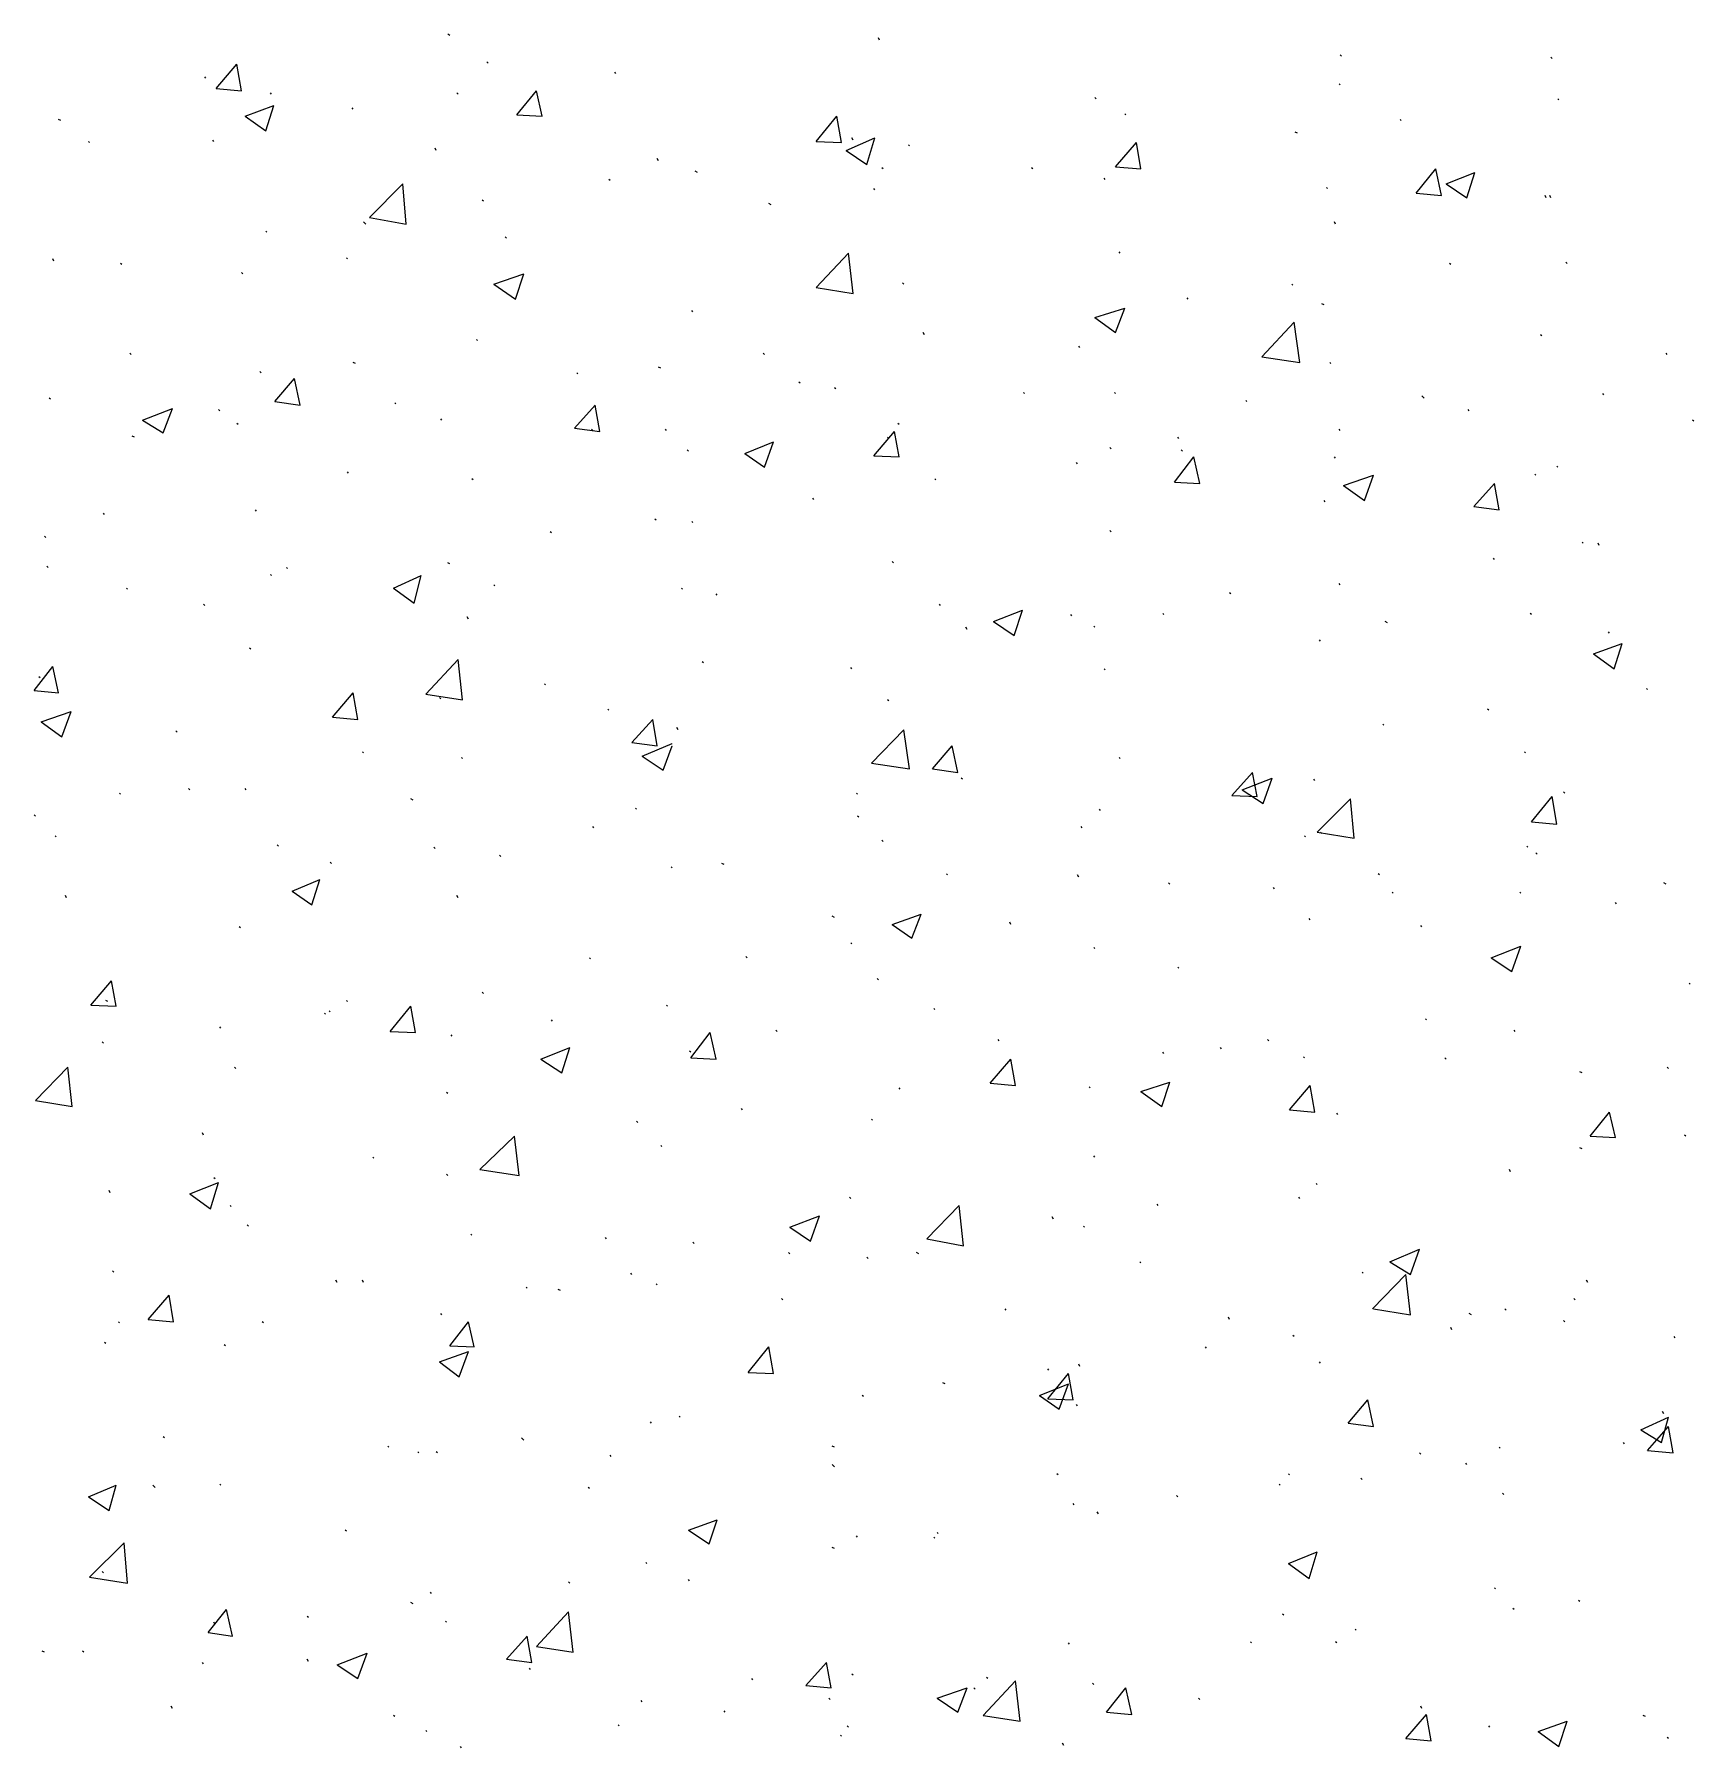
# Model space of a CAD drawing. Header units: millimetres. Extents: x 2928 to 3112, y 1220 to 1280.
# Drawn here: x 2955.227 to 2957.628, y 1243.31 to 1245.79 of the extents above; entities that cross this region are included whole.
import ezdxf

# ---------------------------------------------------------------- set-up
doc = ezdxf.new("R2010")
doc.units = ezdxf.units.MM

msp = doc.modelspace()

# ---------------------------------------------------------------- linework, layer by layer
at = {"color": 92, "linetype": 'Continuous', "lineweight": 13, "true_color": 0x00b800}
for points in [[(2955.82819, 1245.78869), (2955.82486, 1245.79035), (2955.82486, 1245.79035)], [(2956.44987, 1245.78202), (2956.4482, 1245.78535), (2956.4482, 1245.78535)], [(2955.48985, 1245.71202), (2955.51985, 1245.74702), (2955.51985, 1245.74702)], [(2955.52652, 1245.70868), (2955.51985, 1245.74702), (2955.51985, 1245.74702)], [(2955.88319, 1245.74869), (2955.88153, 1245.75035), (2955.88153, 1245.75035)], [(2957.11821, 1245.75869), (2957.11654, 1245.76035), (2957.11654, 1245.76035)], [(2957.42321, 1245.75535), (2957.42155, 1245.75702), (2957.42155, 1245.75702)], [(2955.47485, 1245.72702), (2955.47319, 1245.72868), (2955.47319, 1245.72868)], [(2956.06819, 1245.73369), (2956.06653, 1245.73535), (2956.06653, 1245.73535)], [(2955.48985, 1245.71202), (2955.52652, 1245.70868), (2955.52652, 1245.70868)], [(2955.56985, 1245.70368), (2955.56819, 1245.70535), (2955.56819, 1245.70535)], [(2955.83986, 1245.70368), (2955.83819, 1245.70535), (2955.83819, 1245.70535)], [(2955.92486, 1245.67368), (2955.95319, 1245.70868), (2955.95319, 1245.70868)], [(2955.96153, 1245.67202), (2955.95319, 1245.70868), (2955.95319, 1245.70868)], [(2956.7632, 1245.69702), (2956.76154, 1245.69868), (2956.76154, 1245.69868)], [(2957.11654, 1245.71702), (2957.11488, 1245.71868), (2957.11488, 1245.71868)], [(2957.43321, 1245.69535), (2957.43155, 1245.69702), (2957.43155, 1245.69702)], [(2955.53152, 1245.67202), (2955.57319, 1245.68702), (2955.57319, 1245.68702)], [(2955.56152, 1245.65035), (2955.57319, 1245.68702), (2955.57319, 1245.68702)], [(2955.68819, 1245.68202), (2955.68652, 1245.68368), (2955.68652, 1245.68368)], [(2955.92486, 1245.67368), (2955.96153, 1245.67202), (2955.96153, 1245.67202)], [(2956.80654, 1245.67368), (2956.80487, 1245.67535), (2956.80487, 1245.67535)], [(2955.26485, 1245.66535), (2955.26152, 1245.66702), (2955.26152, 1245.66702)], [(2955.53152, 1245.67202), (2955.56152, 1245.65035), (2955.56152, 1245.65035)], [(2956.3582, 1245.63535), (2956.3882, 1245.67202), (2956.3882, 1245.67202)], [(2956.39487, 1245.63368), (2956.3882, 1245.67202), (2956.3882, 1245.67202)], [(2957.05488, 1245.64702), (2957.05154, 1245.64868), (2957.05154, 1245.64868)], [(2957.20488, 1245.66535), (2957.20321, 1245.66702), (2957.20321, 1245.66702)], [(2955.30652, 1245.63368), (2955.30485, 1245.63535), (2955.30485, 1245.63535)], [(2955.48652, 1245.63535), (2955.48485, 1245.63702), (2955.48485, 1245.63702)], [(2955.80819, 1245.62202), (2955.80652, 1245.62535), (2955.80652, 1245.62535)], [(2956.3582, 1245.63535), (2956.39487, 1245.63368), (2956.39487, 1245.63368)], [(2956.40153, 1245.62202), (2956.4432, 1245.64035), (2956.4432, 1245.64035)], [(2956.41153, 1245.63702), (2956.40987, 1245.64035), (2956.40987, 1245.64035)], [(2956.43153, 1245.60202), (2956.4432, 1245.64035), (2956.4432, 1245.64035)], [(2956.4932, 1245.62868), (2956.49153, 1245.63035), (2956.49153, 1245.63035)], [(2956.79154, 1245.59868), (2956.82154, 1245.63368), (2956.82154, 1245.63368)], [(2956.82821, 1245.59535), (2956.82154, 1245.63368), (2956.82154, 1245.63368)], [(2956.12986, 1245.60702), (2956.1282, 1245.61035), (2956.1282, 1245.61035)], [(2956.40153, 1245.62202), (2956.43153, 1245.60202), (2956.43153, 1245.60202)], [(2956.79154, 1245.59868), (2956.82821, 1245.59535), (2956.82821, 1245.59535)], [(2955.71152, 1245.52535), (2955.75986, 1245.57368), (2955.75986, 1245.57368)], [(2955.76486, 1245.51535), (2955.75986, 1245.57368), (2955.75986, 1245.57368)], [(2956.05986, 1245.57868), (2956.05819, 1245.58035), (2956.05819, 1245.58035)], [(2956.18653, 1245.59035), (2956.1832, 1245.59202), (2956.1832, 1245.59202)], [(2956.45487, 1245.59535), (2956.4532, 1245.59702), (2956.4532, 1245.59702)], [(2956.67154, 1245.59535), (2956.66987, 1245.59702), (2956.66987, 1245.59702)], [(2956.77654, 1245.58035), (2956.77487, 1245.58202), (2956.77487, 1245.58202)], [(2957.22654, 1245.56035), (2957.25488, 1245.59535), (2957.25488, 1245.59535)], [(2957.26321, 1245.55702), (2957.25488, 1245.59535), (2957.25488, 1245.59535)], [(2957.26988, 1245.57368), (2957.31155, 1245.59035), (2957.31155, 1245.59035)], [(2957.26988, 1245.57368), (2957.29988, 1245.55368), (2957.29988, 1245.55368)], [(2957.29988, 1245.55368), (2957.31155, 1245.59035), (2957.31155, 1245.59035)], [(2955.87653, 1245.54868), (2955.87486, 1245.55035), (2955.87486, 1245.55035)], [(2956.4432, 1245.56535), (2956.44153, 1245.56702), (2956.44153, 1245.56702)], [(2957.09821, 1245.56702), (2957.09654, 1245.56868), (2957.09654, 1245.56868)], [(2957.22654, 1245.56035), (2957.26321, 1245.55702), (2957.26321, 1245.55702)], [(2957.41488, 1245.55368), (2957.41321, 1245.55702), (2957.41321, 1245.55702)], [(2957.42155, 1245.55368), (2957.41988, 1245.55702), (2957.41988, 1245.55702)], [(2955.71152, 1245.52535), (2955.76486, 1245.51535), (2955.76486, 1245.51535)], [(2956.2932, 1245.54368), (2956.28986, 1245.54535), (2956.28986, 1245.54535)], [(2955.56319, 1245.50368), (2955.56152, 1245.50535), (2955.56152, 1245.50535)], [(2955.70652, 1245.51535), (2955.70319, 1245.51868), (2955.70319, 1245.51868)], [(2957.10988, 1245.51535), (2957.10821, 1245.51868), (2957.10821, 1245.51868)], [(2955.90986, 1245.49535), (2955.90819, 1245.49702), (2955.90819, 1245.49702)], [(2956.79821, 1245.47368), (2956.79654, 1245.47535), (2956.79654, 1245.47535)], [(2955.25485, 1245.46201), (2955.25318, 1245.46535), (2955.25318, 1245.46535)], [(2955.35318, 1245.45701), (2955.35152, 1245.45868), (2955.35152, 1245.45868)], [(2955.67986, 1245.46535), (2955.67819, 1245.46701), (2955.67819, 1245.46701)], [(2956.3582, 1245.42368), (2956.40487, 1245.47368), (2956.40487, 1245.47368)], [(2956.41153, 1245.41535), (2956.40487, 1245.47368), (2956.40487, 1245.47368)], [(2957.27655, 1245.45701), (2957.27488, 1245.45868), (2957.27488, 1245.45868)], [(2957.44488, 1245.45868), (2957.44321, 1245.46035), (2957.44321, 1245.46035)], [(2955.52819, 1245.44368), (2955.52652, 1245.44535), (2955.52652, 1245.44535)], [(2955.89153, 1245.42868), (2955.93486, 1245.44368), (2955.93486, 1245.44368)], [(2955.89153, 1245.42868), (2955.92319, 1245.40701), (2955.92319, 1245.40701)], [(2955.92319, 1245.40701), (2955.93486, 1245.44368), (2955.93486, 1245.44368)], [(2956.48487, 1245.42868), (2956.4832, 1245.43035), (2956.4832, 1245.43035)], [(2957.04821, 1245.42701), (2957.04654, 1245.42868), (2957.04654, 1245.42868)], [(2956.3582, 1245.42368), (2956.41153, 1245.41535), (2956.41153, 1245.41535)], [(2956.89654, 1245.40701), (2956.89487, 1245.40868), (2956.89487, 1245.40868)], [(2957.09321, 1245.39868), (2957.08988, 1245.40035), (2957.08988, 1245.40035)], [(2956.17986, 1245.38868), (2956.1782, 1245.39035), (2956.1782, 1245.39035)], [(2956.76154, 1245.38035), (2956.80487, 1245.39368), (2956.80487, 1245.39368)], [(2956.76154, 1245.38035), (2956.79154, 1245.35868), (2956.79154, 1245.35868)], [(2956.79154, 1245.35868), (2956.80487, 1245.39368), (2956.80487, 1245.39368)], [(2956.51487, 1245.35535), (2956.5132, 1245.35868), (2956.5132, 1245.35868)], [(2957.00321, 1245.32368), (2957.04988, 1245.37368), (2957.04988, 1245.37368)], [(2957.05821, 1245.31535), (2957.04988, 1245.37368), (2957.04988, 1245.37368)], [(2957.40821, 1245.35368), (2957.40655, 1245.35535), (2957.40655, 1245.35535)], [(2955.36652, 1245.32701), (2955.36485, 1245.32868), (2955.36485, 1245.32868)], [(2955.86819, 1245.34701), (2955.86653, 1245.34868), (2955.86653, 1245.34868)], [(2956.2832, 1245.32701), (2956.28153, 1245.32868), (2956.28153, 1245.32868)], [(2956.73987, 1245.33701), (2956.7382, 1245.33868), (2956.7382, 1245.33868)], [(2957.58988, 1245.32701), (2957.58822, 1245.32868), (2957.58822, 1245.32868)], [(2955.55485, 1245.30035), (2955.55319, 1245.30201), (2955.55319, 1245.30201)], [(2955.69152, 1245.31368), (2955.68819, 1245.31535), (2955.68819, 1245.31535)], [(2956.01319, 1245.29868), (2956.01153, 1245.30035), (2956.01153, 1245.30035)], [(2956.1332, 1245.30701), (2956.12986, 1245.30868), (2956.12986, 1245.30868)], [(2957.00321, 1245.32368), (2957.05821, 1245.31535), (2957.05821, 1245.31535)], [(2957.10321, 1245.31368), (2957.10154, 1245.31535), (2957.10154, 1245.31535)], [(2955.57485, 1245.25868), (2955.60319, 1245.29201), (2955.60319, 1245.29201)], [(2955.61152, 1245.25368), (2955.60319, 1245.29201), (2955.60319, 1245.29201)], [(2956.33487, 1245.28535), (2956.3332, 1245.28701), (2956.3332, 1245.28701)], [(2956.38653, 1245.27701), (2956.38487, 1245.27868), (2956.38487, 1245.27868)], [(2955.24985, 1245.26201), (2955.24818, 1245.26368), (2955.24818, 1245.26368)], [(2955.57485, 1245.25868), (2955.61152, 1245.25368), (2955.61152, 1245.25368)], [(2955.74986, 1245.25534), (2955.74819, 1245.25701), (2955.74819, 1245.25701)], [(2956.00819, 1245.22034), (2956.03819, 1245.25368), (2956.03819, 1245.25368)], [(2956.04486, 1245.21534), (2956.03819, 1245.25368), (2956.03819, 1245.25368)], [(2956.65987, 1245.27035), (2956.6582, 1245.27201), (2956.6582, 1245.27201)], [(2956.79154, 1245.27035), (2956.78987, 1245.27201), (2956.78987, 1245.27201)], [(2956.98154, 1245.25868), (2956.97987, 1245.26034), (2956.97987, 1245.26034)], [(2957.23821, 1245.26368), (2957.23488, 1245.26701), (2957.23488, 1245.26701)], [(2957.49822, 1245.26868), (2957.49655, 1245.27035), (2957.49655, 1245.27035)], [(2955.38318, 1245.23201), (2955.42652, 1245.24868), (2955.42652, 1245.24868)], [(2955.38318, 1245.23201), (2955.41319, 1245.21368), (2955.41319, 1245.21368)], [(2955.41319, 1245.21368), (2955.42652, 1245.24868), (2955.42652, 1245.24868)], [(2955.49485, 1245.24534), (2955.49319, 1245.24701), (2955.49319, 1245.24701)], [(2955.52152, 1245.22534), (2955.51985, 1245.22701), (2955.51985, 1245.22701)], [(2955.81652, 1245.23201), (2955.81486, 1245.23368), (2955.81486, 1245.23368)], [(2956.4782, 1245.22534), (2956.47653, 1245.22701), (2956.47653, 1245.22701)], [(2957.30321, 1245.24534), (2957.30155, 1245.24701), (2957.30155, 1245.24701)], [(2957.62822, 1245.23034), (2957.62655, 1245.23201), (2957.62655, 1245.23201)], [(2955.37152, 1245.20701), (2955.36818, 1245.20868), (2955.36818, 1245.20868)], [(2956.00819, 1245.22034), (2956.04486, 1245.21534), (2956.04486, 1245.21534)], [(2956.03486, 1245.21701), (2956.03319, 1245.21868), (2956.03319, 1245.21868)], [(2956.14153, 1245.21701), (2956.13986, 1245.21868), (2956.13986, 1245.21868)], [(2956.44153, 1245.18034), (2956.47153, 1245.21534), (2956.47153, 1245.21534)], [(2956.4632, 1245.20534), (2956.46153, 1245.20701), (2956.46153, 1245.20701)], [(2956.4782, 1245.17868), (2956.47153, 1245.21534), (2956.47153, 1245.21534)], [(2956.88321, 1245.20534), (2956.88154, 1245.20701), (2956.88154, 1245.20701)], [(2957.11654, 1245.21701), (2957.11488, 1245.21868), (2957.11488, 1245.21868)], [(2956.1732, 1245.18701), (2956.17153, 1245.18868), (2956.17153, 1245.18868)], [(2956.25486, 1245.18368), (2956.29653, 1245.20034), (2956.29653, 1245.20034)], [(2956.25486, 1245.18368), (2956.2832, 1245.16368), (2956.2832, 1245.16368)], [(2956.2832, 1245.16368), (2956.29653, 1245.20034), (2956.29653, 1245.20034)], [(2956.44153, 1245.18034), (2956.4782, 1245.17868), (2956.4782, 1245.17868)], [(2956.78487, 1245.19034), (2956.7832, 1245.19201), (2956.7832, 1245.19201)], [(2956.87654, 1245.14201), (2956.90487, 1245.17868), (2956.90487, 1245.17868)], [(2956.88821, 1245.18701), (2956.88654, 1245.18868), (2956.88654, 1245.18868)], [(2956.91321, 1245.14034), (2956.90487, 1245.17868), (2956.90487, 1245.17868)], [(2957.10988, 1245.17701), (2957.10821, 1245.17868), (2957.10821, 1245.17868)], [(2955.68152, 1245.15534), (2955.67986, 1245.15701), (2955.67986, 1245.15701)], [(2956.73654, 1245.16868), (2956.73487, 1245.17034), (2956.73487, 1245.17034)], [(2957.12154, 1245.13701), (2957.16488, 1245.15201), (2957.16488, 1245.15201)], [(2957.15154, 1245.11534), (2957.16488, 1245.15201), (2957.16488, 1245.15201)], [(2957.39988, 1245.15201), (2957.39821, 1245.15368), (2957.39821, 1245.15368)], [(2957.43155, 1245.16368), (2957.42988, 1245.16534), (2957.42988, 1245.16534)], [(2955.86153, 1245.14534), (2955.85986, 1245.14701), (2955.85986, 1245.14701)], [(2956.53153, 1245.14534), (2956.52987, 1245.14701), (2956.52987, 1245.14701)], [(2956.87654, 1245.14201), (2956.91321, 1245.14034), (2956.91321, 1245.14034)], [(2957.12154, 1245.13701), (2957.15154, 1245.11534), (2957.15154, 1245.11534)], [(2957.30988, 1245.10701), (2957.33988, 1245.14034), (2957.33988, 1245.14034)], [(2957.34655, 1245.10201), (2957.33988, 1245.14034), (2957.33988, 1245.14034)], [(2955.54819, 1245.10034), (2955.54652, 1245.10201), (2955.54652, 1245.10201)], [(2956.35487, 1245.11701), (2956.3532, 1245.11868), (2956.3532, 1245.11868)], [(2957.09488, 1245.11368), (2957.09321, 1245.11534), (2957.09321, 1245.11534)], [(2957.30988, 1245.10701), (2957.34655, 1245.10201), (2957.34655, 1245.10201)], [(2955.32818, 1245.09534), (2955.32652, 1245.09701), (2955.32652, 1245.09701)], [(2956.12653, 1245.08701), (2956.12486, 1245.08868), (2956.12486, 1245.08868)], [(2956.17986, 1245.08368), (2956.1782, 1245.08534), (2956.1782, 1245.08534)], [(2955.24318, 1245.06201), (2955.24152, 1245.06368), (2955.24152, 1245.06368)], [(2955.97486, 1245.06868), (2955.97319, 1245.07034), (2955.97319, 1245.07034)], [(2956.78487, 1245.07034), (2956.7832, 1245.07201), (2956.7832, 1245.07201)], [(2957.46821, 1245.05368), (2957.46655, 1245.05534), (2957.46655, 1245.05534)], [(2957.49155, 1245.05034), (2957.48988, 1245.05368), (2957.48988, 1245.05368)], [(2957.33988, 1245.03034), (2957.33821, 1245.03201), (2957.33821, 1245.03201)], [(2955.24652, 1245.01867), (2955.24485, 1245.02034), (2955.24485, 1245.02034)], [(2955.56985, 1245.00701), (2955.56819, 1245.00867), (2955.56819, 1245.00867)], [(2955.59319, 1245.01701), (2955.59152, 1245.01867), (2955.59152, 1245.01867)], [(2955.74652, 1244.98867), (2955.78652, 1245.00701), (2955.78652, 1245.00701)], [(2955.77652, 1244.96701), (2955.78652, 1245.00701), (2955.78652, 1245.00701)], [(2955.82819, 1245.02367), (2955.82486, 1245.02534), (2955.82486, 1245.02534)], [(2956.46987, 1245.02534), (2956.4682, 1245.02701), (2956.4682, 1245.02701)], [(2955.36152, 1244.98701), (2955.35985, 1244.98867), (2955.35985, 1244.98867)], [(2955.74652, 1244.98867), (2955.77652, 1244.96701), (2955.77652, 1244.96701)], [(2955.89319, 1244.99201), (2955.89153, 1244.99367), (2955.89153, 1244.99367)], [(2956.16486, 1244.98701), (2956.1632, 1244.98867), (2956.1632, 1244.98867)], [(2956.21486, 1244.97867), (2956.2132, 1244.98034), (2956.2132, 1244.98034)], [(2956.95821, 1244.98034), (2956.95654, 1244.98201), (2956.95654, 1244.98201)], [(2957.11654, 1244.99367), (2957.11488, 1244.99534), (2957.11488, 1244.99534)], [(2955.47319, 1244.96367), (2955.47152, 1244.96534), (2955.47152, 1244.96534)], [(2956.5382, 1244.96367), (2956.53653, 1244.96534), (2956.53653, 1244.96534)], [(2956.61487, 1244.94034), (2956.65654, 1244.95701), (2956.65654, 1244.95701)], [(2956.64487, 1244.92034), (2956.65654, 1244.95701), (2956.65654, 1244.95701)], [(2955.85486, 1244.94367), (2955.85319, 1244.94701), (2955.85319, 1244.94701)], [(2956.57654, 1244.92867), (2956.57487, 1244.93201), (2956.57487, 1244.93201)], [(2956.61487, 1244.94034), (2956.64487, 1244.92034), (2956.64487, 1244.92034)], [(2956.7282, 1244.94867), (2956.72654, 1244.95034), (2956.72654, 1244.95034)], [(2956.76154, 1244.93201), (2956.75987, 1244.93367), (2956.75987, 1244.93367)], [(2956.86154, 1244.95034), (2956.85987, 1244.95201), (2956.85987, 1244.95201)], [(2957.18488, 1244.93867), (2957.18154, 1244.94034), (2957.18154, 1244.94034)], [(2957.39321, 1244.95034), (2957.39155, 1244.95201), (2957.39155, 1244.95201)], [(2957.08821, 1244.91201), (2957.08654, 1244.91367), (2957.08654, 1244.91367)], [(2957.48321, 1244.89367), (2957.52488, 1244.90867), (2957.52488, 1244.90867)], [(2957.50655, 1244.92367), (2957.50488, 1244.92534), (2957.50488, 1244.92534)], [(2957.51322, 1244.87201), (2957.52488, 1244.90867), (2957.52488, 1244.90867)], [(2955.53985, 1244.90034), (2955.53819, 1244.90201), (2955.53819, 1244.90201)], [(2955.79319, 1244.83534), (2955.83986, 1244.88534), (2955.83986, 1244.88534)], [(2955.84652, 1244.82701), (2955.83986, 1244.88534), (2955.83986, 1244.88534)], [(2956.19486, 1244.88034), (2956.1932, 1244.88201), (2956.1932, 1244.88201)], [(2957.48321, 1244.89367), (2957.51322, 1244.87201), (2957.51322, 1244.87201)], [(2955.22652, 1244.84034), (2955.25318, 1244.87534), (2955.25318, 1244.87534)], [(2955.23485, 1244.85867), (2955.23318, 1244.86034), (2955.23318, 1244.86034)], [(2955.26152, 1244.83701), (2955.25318, 1244.87534), (2955.25318, 1244.87534)], [(2956.40987, 1244.87201), (2956.4082, 1244.87367), (2956.4082, 1244.87367)], [(2956.77654, 1244.87034), (2956.77487, 1244.87201), (2956.77487, 1244.87201)], [(2955.22652, 1244.84034), (2955.26152, 1244.83701), (2955.26152, 1244.83701)], [(2955.65819, 1244.80201), (2955.68819, 1244.83701), (2955.68819, 1244.83701)], [(2955.69486, 1244.79867), (2955.68819, 1244.83701), (2955.68819, 1244.83701)], [(2955.79319, 1244.83534), (2955.84652, 1244.82701), (2955.84652, 1244.82701)], [(2955.81486, 1244.82867), (2955.81319, 1244.83034), (2955.81319, 1244.83034)], [(2955.96653, 1244.84867), (2955.96486, 1244.85034), (2955.96486, 1244.85034)], [(2957.56155, 1244.84201), (2957.55988, 1244.84367), (2957.55988, 1244.84367)], [(2955.23652, 1244.79534), (2955.27985, 1244.81034), (2955.27985, 1244.81034)], [(2955.26652, 1244.77367), (2955.27985, 1244.81034), (2955.27985, 1244.81034)], [(2956.05819, 1244.81201), (2956.05653, 1244.81367), (2956.05653, 1244.81367)], [(2956.4632, 1244.82534), (2956.46153, 1244.82701), (2956.46153, 1244.82701)], [(2957.33155, 1244.81201), (2957.32988, 1244.81367), (2957.32988, 1244.81367)], [(2955.23652, 1244.79534), (2955.26652, 1244.77367), (2955.26652, 1244.77367)], [(2955.43319, 1244.78034), (2955.43152, 1244.782), (2955.43152, 1244.782)], [(2955.65819, 1244.80201), (2955.69486, 1244.79867), (2955.69486, 1244.79867)], [(2956.09153, 1244.76534), (2956.12153, 1244.79867), (2956.12153, 1244.79867)], [(2956.1282, 1244.76034), (2956.12153, 1244.79867), (2956.12153, 1244.79867)], [(2956.1582, 1244.78367), (2956.15653, 1244.787), (2956.15653, 1244.787)], [(2956.4382, 1244.73534), (2956.48487, 1244.78367), (2956.48487, 1244.78367)], [(2956.4932, 1244.727), (2956.48487, 1244.78367), (2956.48487, 1244.78367)], [(2957.17988, 1244.79034), (2957.17821, 1244.792), (2957.17821, 1244.792)], [(2956.09153, 1244.76534), (2956.1282, 1244.76034), (2956.1282, 1244.76034)], [(2956.10653, 1244.74534), (2956.14986, 1244.76367), (2956.14986, 1244.76367)], [(2956.13653, 1244.72534), (2956.14986, 1244.76034), (2956.14986, 1244.76034)], [(2956.52653, 1244.727), (2956.55487, 1244.76034), (2956.55487, 1244.76034)], [(2956.5632, 1244.722), (2956.55487, 1244.76034), (2956.55487, 1244.76034)], [(2955.70319, 1244.75034), (2955.70152, 1244.752), (2955.70152, 1244.752)], [(2955.84652, 1244.742), (2955.84486, 1244.74367), (2955.84486, 1244.74367)], [(2956.10653, 1244.74534), (2956.13653, 1244.72534), (2956.13653, 1244.72534)], [(2956.4382, 1244.73534), (2956.4932, 1244.727), (2956.4932, 1244.727)], [(2956.79821, 1244.742), (2956.79654, 1244.74367), (2956.79654, 1244.74367)], [(2957.38488, 1244.75034), (2957.38321, 1244.752), (2957.38321, 1244.752)], [(2956.52653, 1244.727), (2956.5632, 1244.722), (2956.5632, 1244.722)], [(2956.56987, 1244.712), (2956.5682, 1244.71367), (2956.5682, 1244.71367)], [(2956.95987, 1244.68867), (2956.98987, 1244.722), (2956.98987, 1244.722)], [(2956.97487, 1244.697), (2957.01821, 1244.71367), (2957.01821, 1244.71367)], [(2956.99654, 1244.687), (2956.98987, 1244.722), (2956.98987, 1244.722)], [(2957.00487, 1244.677), (2957.01821, 1244.71367), (2957.01821, 1244.71367)], [(2957.07988, 1244.71034), (2957.07821, 1244.712), (2957.07821, 1244.712)], [(2955.35152, 1244.69034), (2955.34985, 1244.692), (2955.34985, 1244.692)], [(2955.45152, 1244.697), (2955.44985, 1244.69867), (2955.44985, 1244.69867)], [(2955.53319, 1244.697), (2955.53152, 1244.69867), (2955.53152, 1244.69867)], [(2955.77486, 1244.682), (2955.77152, 1244.68367), (2955.77152, 1244.68367)], [(2956.4182, 1244.69034), (2956.41653, 1244.692), (2956.41653, 1244.692)], [(2956.95987, 1244.68867), (2956.99654, 1244.687), (2956.99654, 1244.687)], [(2956.97487, 1244.697), (2957.00487, 1244.677), (2957.00487, 1244.677)], [(2957.08321, 1244.63534), (2957.13154, 1244.68367), (2957.13154, 1244.68367)], [(2957.13654, 1244.627), (2957.13154, 1244.68367), (2957.13154, 1244.68367)], [(2957.39321, 1244.65034), (2957.42321, 1244.687), (2957.42321, 1244.687)], [(2957.42988, 1244.647), (2957.42321, 1244.687), (2957.42321, 1244.687)], [(2957.44155, 1244.692), (2957.43988, 1244.69367), (2957.43988, 1244.69367)], [(2955.22818, 1244.65867), (2955.22652, 1244.66034), (2955.22652, 1244.66034)], [(2956.0982, 1244.66867), (2956.09653, 1244.67034), (2956.09653, 1244.67034)], [(2956.41987, 1244.657), (2956.4182, 1244.65867), (2956.4182, 1244.65867)], [(2956.76987, 1244.667), (2956.7682, 1244.66867), (2956.7682, 1244.66867)], [(2956.03653, 1244.642), (2956.03486, 1244.64367), (2956.03486, 1244.64367)], [(2956.7432, 1244.642), (2956.74154, 1244.64367), (2956.74154, 1244.64367)], [(2957.08321, 1244.63534), (2957.13654, 1244.627), (2957.13654, 1244.627)], [(2957.08988, 1244.63367), (2957.08821, 1244.63534), (2957.08821, 1244.63534)], [(2957.39321, 1244.65034), (2957.42988, 1244.647), (2957.42988, 1244.647)], [(2955.25818, 1244.62867), (2955.25652, 1244.63034), (2955.25652, 1244.63034)], [(2955.57985, 1244.61534), (2955.57819, 1244.617), (2955.57819, 1244.617)], [(2955.80652, 1244.612), (2955.80486, 1244.61367), (2955.80486, 1244.61367)], [(2956.45487, 1244.622), (2956.4532, 1244.62367), (2956.4532, 1244.62367)], [(2957.06654, 1244.62867), (2957.06488, 1244.63034), (2957.06488, 1244.63034)], [(2957.38821, 1244.61367), (2957.38655, 1244.61534), (2957.38655, 1244.61534)], [(2955.65652, 1244.59034), (2955.65486, 1244.592), (2955.65486, 1244.592)], [(2955.90153, 1244.60034), (2955.89986, 1244.602), (2955.89986, 1244.602)], [(2956.14986, 1244.58367), (2956.1482, 1244.58534), (2956.1482, 1244.58534)], [(2956.22486, 1244.58867), (2956.22153, 1244.59034), (2956.22153, 1244.59034)], [(2957.40155, 1244.60367), (2957.39988, 1244.60534), (2957.39988, 1244.60534)], [(2955.59985, 1244.55033), (2955.63986, 1244.567), (2955.63986, 1244.567)], [(2955.62819, 1244.53033), (2955.63986, 1244.567), (2955.63986, 1244.567)], [(2956.5482, 1244.57367), (2956.54653, 1244.57534), (2956.54653, 1244.57534)], [(2956.7382, 1244.57034), (2956.73654, 1244.57367), (2956.73654, 1244.57367)], [(2956.86987, 1244.56033), (2956.86821, 1244.562), (2956.86821, 1244.562)], [(2957.17321, 1244.57367), (2957.17154, 1244.57534), (2957.17154, 1244.57534)], [(2957.58822, 1244.56033), (2957.58488, 1244.562), (2957.58488, 1244.562)], [(2955.27318, 1244.54033), (2955.27152, 1244.54367), (2955.27152, 1244.54367)], [(2955.59985, 1244.55033), (2955.62819, 1244.53033), (2955.62819, 1244.53033)], [(2955.83986, 1244.54033), (2955.83819, 1244.54367), (2955.83819, 1244.54367)], [(2957.02154, 1244.55367), (2957.01987, 1244.55533), (2957.01987, 1244.55533)], [(2957.19321, 1244.547), (2957.19154, 1244.54867), (2957.19154, 1244.54867)], [(2957.37821, 1244.547), (2957.37655, 1244.54867), (2957.37655, 1244.54867)], [(2957.51655, 1244.532), (2957.51488, 1244.53367), (2957.51488, 1244.53367)], [(2956.38487, 1244.512), (2956.38153, 1244.51367), (2956.38153, 1244.51367)], [(2956.4682, 1244.502), (2956.50987, 1244.517), (2956.50987, 1244.517)], [(2956.49653, 1244.482), (2956.50987, 1244.517), (2956.50987, 1244.517)], [(2957.07321, 1244.50867), (2957.07154, 1244.51033), (2957.07154, 1244.51033)], [(2955.52485, 1244.497), (2955.52319, 1244.49867), (2955.52319, 1244.49867)], [(2956.4682, 1244.502), (2956.49653, 1244.482), (2956.49653, 1244.482)], [(2956.63987, 1244.502), (2956.6382, 1244.50533), (2956.6382, 1244.50533)], [(2957.23488, 1244.49867), (2957.23321, 1244.50033), (2957.23321, 1244.50033)], [(2956.40987, 1244.47367), (2956.4082, 1244.47533), (2956.4082, 1244.47533)], [(2956.76154, 1244.467), (2956.75987, 1244.46867), (2956.75987, 1244.46867)], [(2957.33488, 1244.45367), (2957.37821, 1244.47033), (2957.37821, 1244.47033)], [(2957.36488, 1244.43367), (2957.37821, 1244.47033), (2957.37821, 1244.47033)], [(2956.03153, 1244.452), (2956.02986, 1244.45367), (2956.02986, 1244.45367)], [(2956.2582, 1244.45367), (2956.25653, 1244.45533), (2956.25653, 1244.45533)], [(2956.88321, 1244.43867), (2956.88154, 1244.44033), (2956.88154, 1244.44033)], [(2957.33488, 1244.45367), (2957.36488, 1244.43367), (2957.36488, 1244.43367)], [(2955.30818, 1244.38533), (2955.33818, 1244.42033), (2955.33818, 1244.42033)], [(2955.34485, 1244.38367), (2955.33818, 1244.42033), (2955.33818, 1244.42033)], [(2956.4482, 1244.422), (2956.44653, 1244.42367), (2956.44653, 1244.42367)], [(2957.62322, 1244.41533), (2957.62155, 1244.417), (2957.62155, 1244.417)], [(2955.30818, 1244.38533), (2955.34485, 1244.38367), (2955.34485, 1244.38367)], [(2955.33318, 1244.39033), (2955.32985, 1244.392), (2955.32985, 1244.392)], [(2955.67986, 1244.39033), (2955.67819, 1244.392), (2955.67819, 1244.392)], [(2955.74152, 1244.347), (2955.77152, 1244.38367), (2955.77152, 1244.38367)], [(2955.77819, 1244.34533), (2955.77152, 1244.38367), (2955.77152, 1244.38367)], [(2955.87653, 1244.402), (2955.87486, 1244.40367), (2955.87486, 1244.40367)], [(2956.1432, 1244.38367), (2956.14153, 1244.38533), (2956.14153, 1244.38533)], [(2955.64819, 1244.372), (2955.64652, 1244.37367), (2955.64652, 1244.37367)], [(2955.65486, 1244.37533), (2955.65319, 1244.377), (2955.65319, 1244.377)], [(2955.97653, 1244.362), (2955.97486, 1244.36367), (2955.97486, 1244.36367)], [(2956.52987, 1244.37867), (2956.5282, 1244.38033), (2956.5282, 1244.38033)], [(2957.24154, 1244.36367), (2957.23988, 1244.36533), (2957.23988, 1244.36533)], [(2955.49652, 1244.352), (2955.49485, 1244.35367), (2955.49485, 1244.35367)], [(2955.74152, 1244.347), (2955.77819, 1244.34533), (2955.77819, 1244.34533)], [(2955.83152, 1244.34033), (2955.82986, 1244.342), (2955.82986, 1244.342)], [(2956.17653, 1244.30866), (2956.20486, 1244.34533), (2956.20486, 1244.34533)], [(2956.2132, 1244.307), (2956.20486, 1244.34533), (2956.20486, 1244.34533)], [(2956.30153, 1244.347), (2956.29986, 1244.34867), (2956.29986, 1244.34867)], [(2956.6232, 1244.33367), (2956.62154, 1244.33533), (2956.62154, 1244.33533)], [(2957.01321, 1244.33367), (2957.01154, 1244.33533), (2957.01154, 1244.33533)], [(2957.36988, 1244.347), (2957.36821, 1244.34867), (2957.36821, 1244.34867)], [(2955.32652, 1244.33033), (2955.32485, 1244.332), (2955.32485, 1244.332)], [(2955.95986, 1244.307), (2956.00153, 1244.32366), (2956.00153, 1244.32366)], [(2955.98986, 1244.287), (2956.00153, 1244.32366), (2956.00153, 1244.32366)], [(2956.17653, 1244.317), (2956.17486, 1244.31866), (2956.17486, 1244.31866)], [(2956.17653, 1244.30866), (2956.2132, 1244.307), (2956.2132, 1244.307)], [(2956.86154, 1244.31533), (2956.85987, 1244.317), (2956.85987, 1244.317)], [(2956.94487, 1244.322), (2956.94321, 1244.32366), (2956.94321, 1244.32366)], [(2957.06488, 1244.30866), (2957.06321, 1244.31033), (2957.06321, 1244.31033)], [(2957.26988, 1244.307), (2957.26821, 1244.30866), (2957.26821, 1244.30866)], [(2955.22818, 1244.247), (2955.27485, 1244.29533), (2955.27485, 1244.29533)], [(2955.28152, 1244.23866), (2955.27485, 1244.29533), (2955.27485, 1244.29533)], [(2955.51819, 1244.29366), (2955.51652, 1244.29533), (2955.51652, 1244.29533)], [(2955.95986, 1244.307), (2955.98986, 1244.287), (2955.98986, 1244.287)], [(2956.60987, 1244.272), (2956.63987, 1244.307), (2956.63987, 1244.307)], [(2956.64654, 1244.26866), (2956.63987, 1244.307), (2956.63987, 1244.307)], [(2957.46655, 1244.287), (2957.46321, 1244.28866), (2957.46321, 1244.28866)], [(2957.59155, 1244.29366), (2957.58988, 1244.29533), (2957.58988, 1244.29533)], [(2955.82486, 1244.257), (2955.82319, 1244.25866), (2955.82319, 1244.25866)], [(2956.47987, 1244.26366), (2956.4782, 1244.26533), (2956.4782, 1244.26533)], [(2956.60987, 1244.272), (2956.64654, 1244.26866), (2956.64654, 1244.26866)], [(2956.75487, 1244.26533), (2956.7532, 1244.267), (2956.7532, 1244.267)], [(2956.82821, 1244.26033), (2956.86987, 1244.27366), (2956.86987, 1244.27366)], [(2956.82821, 1244.26033), (2956.85821, 1244.23866), (2956.85821, 1244.23866)], [(2956.85821, 1244.23866), (2956.86987, 1244.27366), (2956.86987, 1244.27366)], [(2957.04321, 1244.23366), (2957.07321, 1244.26866), (2957.07321, 1244.26866)], [(2957.07988, 1244.23033), (2957.07321, 1244.26866), (2957.07321, 1244.26866)], [(2955.22818, 1244.247), (2955.28152, 1244.23866), (2955.28152, 1244.23866)], [(2956.25153, 1244.23366), (2956.24986, 1244.23533), (2956.24986, 1244.23533)], [(2956.09986, 1244.21533), (2956.0982, 1244.217), (2956.0982, 1244.217)], [(2956.43987, 1244.21866), (2956.4382, 1244.22033), (2956.4382, 1244.22033)], [(2957.04321, 1244.23366), (2957.07988, 1244.23033), (2957.07988, 1244.23033)], [(2957.11321, 1244.227), (2957.11154, 1244.22866), (2957.11154, 1244.22866)], [(2957.47821, 1244.19533), (2957.50655, 1244.23033), (2957.50655, 1244.23033)], [(2957.51488, 1244.19366), (2957.50655, 1244.23033), (2957.50655, 1244.23033)], [(2955.47152, 1244.197), (2955.46985, 1244.20033), (2955.46985, 1244.20033)], [(2955.87153, 1244.147), (2955.92153, 1244.19533), (2955.92153, 1244.19533)], [(2955.92819, 1244.13866), (2955.92153, 1244.19533), (2955.92153, 1244.19533)], [(2957.47821, 1244.19533), (2957.51488, 1244.19366), (2957.51488, 1244.19366)], [(2957.61655, 1244.19533), (2957.61488, 1244.197), (2957.61488, 1244.197)], [(2955.71819, 1244.16366), (2955.71652, 1244.16533), (2955.71652, 1244.16533)], [(2956.13486, 1244.18033), (2956.1332, 1244.182), (2956.1332, 1244.182)], [(2956.76154, 1244.16533), (2956.75987, 1244.167), (2956.75987, 1244.167)], [(2957.46655, 1244.177), (2957.46321, 1244.17866), (2957.46321, 1244.17866)], [(2955.48819, 1244.13366), (2955.48652, 1244.13533), (2955.48652, 1244.13533)], [(2955.82486, 1244.13866), (2955.82319, 1244.14033), (2955.82319, 1244.14033)], [(2955.87153, 1244.147), (2955.92819, 1244.13866), (2955.92819, 1244.13866)], [(2957.36321, 1244.14366), (2957.36155, 1244.147), (2957.36155, 1244.147)], [(2955.33652, 1244.11366), (2955.33485, 1244.117), (2955.33485, 1244.117)], [(2955.45152, 1244.112), (2955.49319, 1244.12866), (2955.49319, 1244.12866)], [(2955.45152, 1244.112), (2955.48152, 1244.09033), (2955.48152, 1244.09033)], [(2955.48152, 1244.09033), (2955.49319, 1244.12866), (2955.49319, 1244.12866)], [(2957.08321, 1244.12533), (2957.08154, 1244.127), (2957.08154, 1244.127)], [(2955.51152, 1244.09366), (2955.50985, 1244.09533), (2955.50985, 1244.09533)], [(2956.4082, 1244.10533), (2956.40653, 1244.107), (2956.40653, 1244.107)], [(2956.5182, 1244.04699), (2956.56487, 1244.09533), (2956.56487, 1244.09533)], [(2956.57154, 1244.03699), (2956.56487, 1244.09533), (2956.56487, 1244.09533)], [(2956.85321, 1244.09533), (2956.85154, 1244.097), (2956.85154, 1244.097)], [(2957.05821, 1244.10533), (2957.05654, 1244.107), (2957.05654, 1244.107)], [(2955.53652, 1244.06533), (2955.53485, 1244.06699), (2955.53485, 1244.06699)], [(2956.31986, 1244.06366), (2956.3632, 1244.08033), (2956.3632, 1244.08033)], [(2956.31986, 1244.06366), (2956.34987, 1244.04366), (2956.34987, 1244.04366)], [(2956.34987, 1244.04366), (2956.3632, 1244.08033), (2956.3632, 1244.08033)], [(2956.70154, 1244.07533), (2956.69987, 1244.07866), (2956.69987, 1244.07866)], [(2956.74654, 1244.06366), (2956.74487, 1244.06533), (2956.74487, 1244.06533)], [(2955.85986, 1244.05199), (2955.85819, 1244.05366), (2955.85819, 1244.05366)], [(2956.05486, 1244.04699), (2956.05319, 1244.04866), (2956.05319, 1244.04866)], [(2956.18153, 1244.04033), (2956.17986, 1244.04199), (2956.17986, 1244.04199)], [(2956.5182, 1244.04699), (2956.57154, 1244.03699), (2956.57154, 1244.03699)], [(2956.31986, 1244.02533), (2956.3182, 1244.02699), (2956.3182, 1244.02699)], [(2956.4332, 1244.01866), (2956.43153, 1244.02033), (2956.43153, 1244.02033)], [(2956.50653, 1244.02533), (2956.5032, 1244.02699), (2956.5032, 1244.02699)], [(2956.82821, 1244.01199), (2956.82654, 1244.01366), (2956.82654, 1244.01366)], [(2957.18821, 1244.01366), (2957.23154, 1244.03199), (2957.23154, 1244.03199)], [(2957.18821, 1244.01366), (2957.21821, 1243.99533), (2957.21821, 1243.99533)], [(2957.21821, 1243.99533), (2957.23154, 1244.03199), (2957.23154, 1244.03199)], [(2955.34152, 1243.99866), (2955.33985, 1244.00033), (2955.33985, 1244.00033)], [(2955.66486, 1243.98366), (2955.66319, 1243.98699), (2955.66319, 1243.98699)], [(2955.70319, 1243.98366), (2955.70152, 1243.98699), (2955.70152, 1243.98699)], [(2956.09153, 1243.99533), (2956.08986, 1243.99699), (2956.08986, 1243.99699)], [(2957.14988, 1243.99699), (2957.14821, 1243.99866), (2957.14821, 1243.99866)], [(2957.16321, 1243.94533), (2957.21154, 1243.99533), (2957.21154, 1243.99533)], [(2957.21821, 1243.93699), (2957.21154, 1243.99533), (2957.21154, 1243.99533)], [(2957.47488, 1243.98366), (2957.47321, 1243.98699), (2957.47321, 1243.98699)], [(2955.39152, 1243.93033), (2955.42152, 1243.96533), (2955.42152, 1243.96533)], [(2955.42819, 1243.92699), (2955.42152, 1243.96533), (2955.42152, 1243.96533)], [(2955.93986, 1243.97533), (2955.93819, 1243.97699), (2955.93819, 1243.97699)], [(2955.98819, 1243.97199), (2955.98486, 1243.97366), (2955.98486, 1243.97366)], [(2956.1282, 1243.98033), (2956.12653, 1243.98199), (2956.12653, 1243.98199)], [(2955.81652, 1243.93699), (2955.81486, 1243.93866), (2955.81486, 1243.93866)], [(2956.30986, 1243.95866), (2956.3082, 1243.96033), (2956.3082, 1243.96033)], [(2956.6332, 1243.94366), (2956.63154, 1243.94533), (2956.63154, 1243.94533)], [(2957.16488, 1243.94533), (2957.21821, 1243.93699), (2957.21821, 1243.93699)], [(2957.30655, 1243.93699), (2957.30321, 1243.93866), (2957.30321, 1243.93866)], [(2957.35655, 1243.94366), (2957.35488, 1243.94533), (2957.35488, 1243.94533)], [(2957.45655, 1243.95866), (2957.45488, 1243.96033), (2957.45488, 1243.96033)], [(2955.34985, 1243.92533), (2955.34818, 1243.92699), (2955.34818, 1243.92699)], [(2955.39152, 1243.93033), (2955.42819, 1243.92699), (2955.42819, 1243.92699)], [(2955.55819, 1243.92533), (2955.55652, 1243.92699), (2955.55652, 1243.92699)], [(2955.82819, 1243.89199), (2955.85486, 1243.92699), (2955.85486, 1243.92699)], [(2955.86319, 1243.89033), (2955.85486, 1243.92699), (2955.85486, 1243.92699)], [(2956.95654, 1243.93033), (2956.95487, 1243.93366), (2956.95487, 1243.93366)], [(2957.27821, 1243.91533), (2957.27655, 1243.91866), (2957.27655, 1243.91866)], [(2957.44155, 1243.92699), (2957.43988, 1243.92866), (2957.43988, 1243.92866)], [(2955.32985, 1243.89533), (2955.32818, 1243.89699), (2955.32818, 1243.89699)], [(2955.50319, 1243.89199), (2955.50152, 1243.89366), (2955.50152, 1243.89366)], [(2955.82819, 1243.89199), (2955.86319, 1243.89033), (2955.86319, 1243.89033)], [(2956.25986, 1243.85366), (2956.28986, 1243.89033), (2956.28986, 1243.89033)], [(2956.29653, 1243.85199), (2956.28986, 1243.89033), (2956.28986, 1243.89033)], [(2956.92321, 1243.88866), (2956.92154, 1243.89033), (2956.92154, 1243.89033)], [(2957.04988, 1243.90533), (2957.04821, 1243.90699), (2957.04821, 1243.90699)], [(2957.60155, 1243.90366), (2957.59988, 1243.90533), (2957.59988, 1243.90533)], [(2955.81319, 1243.86866), (2955.85486, 1243.88366), (2955.85486, 1243.88366)], [(2955.81319, 1243.86866), (2955.84152, 1243.84699), (2955.84152, 1243.84699)], [(2955.84152, 1243.84699), (2955.85486, 1243.88366), (2955.85486, 1243.88366)], [(2956.73987, 1243.86199), (2956.7382, 1243.86533), (2956.7382, 1243.86533)], [(2957.08821, 1243.86699), (2957.08654, 1243.86866), (2957.08654, 1243.86866)], [(2956.25986, 1243.85366), (2956.29653, 1243.85199), (2956.29653, 1243.85199)], [(2956.54487, 1243.83699), (2956.54153, 1243.83866), (2956.54153, 1243.83866)], [(2956.68154, 1243.82032), (2956.7232, 1243.83699), (2956.7232, 1243.83699)], [(2956.69487, 1243.85699), (2956.6932, 1243.85866), (2956.6932, 1243.85866)], [(2956.6932, 1243.81532), (2956.7232, 1243.85199), (2956.7232, 1243.85199)], [(2956.70987, 1243.80032), (2956.7232, 1243.83699), (2956.7232, 1243.83699)], [(2956.72987, 1243.81366), (2956.7232, 1243.85199), (2956.7232, 1243.85199)], [(2956.42653, 1243.81866), (2956.42487, 1243.82032), (2956.42487, 1243.82032)], [(2956.68154, 1243.82032), (2956.70987, 1243.80032), (2956.70987, 1243.80032)], [(2956.6932, 1243.81532), (2956.72987, 1243.81366), (2956.72987, 1243.81366)], [(2957.12821, 1243.78032), (2957.15654, 1243.81366), (2957.15654, 1243.81366)], [(2957.16488, 1243.77532), (2957.15654, 1243.81366), (2957.15654, 1243.81366)], [(2956.16153, 1243.78866), (2956.15986, 1243.79032), (2956.15986, 1243.79032)], [(2956.73654, 1243.80532), (2956.73487, 1243.80699), (2956.73487, 1243.80699)], [(2957.55155, 1243.77032), (2957.59155, 1243.78866), (2957.59155, 1243.78866)], [(2957.58155, 1243.75199), (2957.59155, 1243.78866), (2957.59155, 1243.78866)], [(2957.58488, 1243.79366), (2957.58322, 1243.79699), (2957.58322, 1243.79699)], [(2956.11986, 1243.78032), (2956.1182, 1243.78199), (2956.1182, 1243.78199)], [(2957.12821, 1243.78032), (2957.16488, 1243.77532), (2957.16488, 1243.77532)], [(2957.55155, 1243.77032), (2957.58155, 1243.75199), (2957.58155, 1243.75199)], [(2957.56155, 1243.74032), (2957.59155, 1243.77532), (2957.59155, 1243.77532)], [(2957.59822, 1243.73699), (2957.59155, 1243.77532), (2957.59155, 1243.77532)], [(2955.41485, 1243.75866), (2955.41319, 1243.76032), (2955.41319, 1243.76032)], [(2955.73986, 1243.74532), (2955.73819, 1243.74699), (2955.73819, 1243.74699)], [(2955.78319, 1243.73699), (2955.78152, 1243.73866), (2955.78152, 1243.73866)], [(2955.80986, 1243.73699), (2955.80819, 1243.73866), (2955.80819, 1243.73866)], [(2955.93486, 1243.75532), (2955.93153, 1243.75866), (2955.93153, 1243.75866)], [(2956.38487, 1243.74532), (2956.38153, 1243.74699), (2956.38153, 1243.74699)], [(2957.34821, 1243.74366), (2957.34655, 1243.74532), (2957.34655, 1243.74532)], [(2957.52822, 1243.75032), (2957.52655, 1243.75199), (2957.52655, 1243.75199)], [(2957.56155, 1243.74032), (2957.59822, 1243.73699), (2957.59822, 1243.73699)], [(2956.06153, 1243.73199), (2956.05986, 1243.73366), (2956.05986, 1243.73366)], [(2956.38487, 1243.71699), (2956.38153, 1243.72032), (2956.38153, 1243.72032)], [(2957.23321, 1243.73532), (2957.23154, 1243.73699), (2957.23154, 1243.73699)], [(2957.29988, 1243.72032), (2957.29821, 1243.72199), (2957.29821, 1243.72199)], [(2955.30485, 1243.67366), (2955.34485, 1243.69032), (2955.34485, 1243.69032)], [(2955.33485, 1243.65366), (2955.34485, 1243.69032), (2955.34485, 1243.69032)], [(2955.40152, 1243.68699), (2955.39819, 1243.69032), (2955.39819, 1243.69032)], [(2955.49652, 1243.69032), (2955.49485, 1243.69199), (2955.49485, 1243.69199)], [(2956.7082, 1243.70532), (2956.70654, 1243.70699), (2956.70654, 1243.70699)], [(2957.02988, 1243.69032), (2957.02821, 1243.69199), (2957.02821, 1243.69199)], [(2957.04321, 1243.70532), (2957.04154, 1243.70699), (2957.04154, 1243.70699)], [(2957.14821, 1243.69866), (2957.14654, 1243.70032), (2957.14654, 1243.70032)], [(2955.30485, 1243.67366), (2955.33485, 1243.65366), (2955.33485, 1243.65366)], [(2956.02986, 1243.68532), (2956.02819, 1243.68699), (2956.02819, 1243.68699)], [(2956.73154, 1243.66199), (2956.72987, 1243.66366), (2956.72987, 1243.66366)], [(2956.88154, 1243.67366), (2956.87987, 1243.67532), (2956.87987, 1243.67532)], [(2957.35321, 1243.67699), (2957.35155, 1243.67866), (2957.35155, 1243.67866)], [(2956.1732, 1243.62532), (2956.21486, 1243.64032), (2956.21486, 1243.64032)], [(2956.2032, 1243.60532), (2956.21486, 1243.64032), (2956.21486, 1243.64032)], [(2956.76654, 1243.64866), (2956.76487, 1243.65199), (2956.76487, 1243.65199)], [(2955.67819, 1243.62365), (2955.67652, 1243.62532), (2955.67652, 1243.62532)], [(2956.1732, 1243.62532), (2956.2032, 1243.60532), (2956.2032, 1243.60532)], [(2956.4182, 1243.61532), (2956.41653, 1243.61699), (2956.41653, 1243.61699)], [(2956.52987, 1243.61365), (2956.5282, 1243.61532), (2956.5282, 1243.61532)], [(2956.53487, 1243.62032), (2956.5332, 1243.62199), (2956.5332, 1243.62199)], [(2955.30652, 1243.55699), (2955.35652, 1243.60699), (2955.35652, 1243.60699)], [(2955.36152, 1243.54865), (2955.35652, 1243.60699), (2955.35652, 1243.60699)], [(2956.38487, 1243.59865), (2956.38153, 1243.60032), (2956.38153, 1243.60032)], [(2957.04154, 1243.57699), (2957.08321, 1243.59365), (2957.08321, 1243.59365)], [(2957.07154, 1243.55532), (2957.08321, 1243.59365), (2957.08321, 1243.59365)], [(2955.32652, 1243.56365), (2955.32485, 1243.56532), (2955.32485, 1243.56532)], [(2956.1132, 1243.57699), (2956.11153, 1243.57865), (2956.11153, 1243.57865)], [(2957.04154, 1243.57699), (2957.07154, 1243.55532), (2957.07154, 1243.55532)], [(2955.30652, 1243.55699), (2955.36152, 1243.54865), (2955.36152, 1243.54865)], [(2956.00153, 1243.54865), (2955.99986, 1243.55032), (2955.99986, 1243.55032)], [(2956.17486, 1243.55199), (2956.1732, 1243.55365), (2956.1732, 1243.55365)], [(2957.34155, 1243.54032), (2957.33988, 1243.54199), (2957.33988, 1243.54199)], [(2955.77486, 1243.51865), (2955.77152, 1243.52032), (2955.77152, 1243.52032)], [(2955.80152, 1243.53365), (2955.79986, 1243.53532), (2955.79986, 1243.53532)], [(2957.46321, 1243.52199), (2957.46155, 1243.52365), (2957.46155, 1243.52365)], [(2955.47819, 1243.47699), (2955.50485, 1243.51032), (2955.50485, 1243.51032)], [(2955.48819, 1243.48865), (2955.48652, 1243.49199), (2955.48652, 1243.49199)], [(2955.51319, 1243.47199), (2955.50485, 1243.51032), (2955.50485, 1243.51032)], [(2955.62319, 1243.49865), (2955.62152, 1243.50032), (2955.62152, 1243.50032)], [(2955.82319, 1243.49199), (2955.82152, 1243.49365), (2955.82152, 1243.49365)], [(2955.95319, 1243.45699), (2955.99986, 1243.50699), (2955.99986, 1243.50699)], [(2956.00653, 1243.44865), (2955.99986, 1243.50699), (2955.99986, 1243.50699)], [(2957.03488, 1243.50199), (2957.03321, 1243.50365), (2957.03321, 1243.50365)], [(2957.36821, 1243.51032), (2957.36655, 1243.51199), (2957.36655, 1243.51199)], [(2955.47819, 1243.47699), (2955.51319, 1243.47199), (2955.51319, 1243.47199)], [(2955.90986, 1243.43865), (2955.93986, 1243.47199), (2955.93986, 1243.47199)], [(2955.94653, 1243.43365), (2955.93986, 1243.47199), (2955.93986, 1243.47199)], [(2957.13988, 1243.48032), (2957.13821, 1243.48199), (2957.13821, 1243.48199)], [(2955.24152, 1243.44865), (2955.23818, 1243.45032), (2955.23818, 1243.45032)], [(2955.29818, 1243.44865), (2955.29652, 1243.45032), (2955.29652, 1243.45032)], [(2955.66486, 1243.43032), (2955.70819, 1243.44699), (2955.70819, 1243.44699)], [(2955.69486, 1243.41032), (2955.70819, 1243.44699), (2955.70819, 1243.44699)], [(2955.95319, 1243.45699), (2956.00653, 1243.44865), (2956.00653, 1243.44865)], [(2956.72487, 1243.46032), (2956.7232, 1243.46199), (2956.7232, 1243.46199)], [(2956.98821, 1243.46199), (2956.98654, 1243.46365), (2956.98654, 1243.46365)], [(2957.11154, 1243.46199), (2957.10988, 1243.46365), (2957.10988, 1243.46365)], [(2955.47152, 1243.43199), (2955.46985, 1243.43365), (2955.46985, 1243.43365)], [(2955.62319, 1243.43532), (2955.62152, 1243.43865), (2955.62152, 1243.43865)], [(2955.66486, 1243.43032), (2955.69486, 1243.41032), (2955.69486, 1243.41032)], [(2955.90986, 1243.43865), (2955.94653, 1243.43365), (2955.94653, 1243.43365)], [(2955.94486, 1243.42365), (2955.94319, 1243.42532), (2955.94319, 1243.42532)], [(2956.3432, 1243.40032), (2956.3732, 1243.43365), (2956.3732, 1243.43365)], [(2956.37987, 1243.39699), (2956.3732, 1243.43365), (2956.3732, 1243.43365)], [(2956.41153, 1243.41532), (2956.40987, 1243.41699), (2956.40987, 1243.41699)], [(2956.26653, 1243.40865), (2956.26486, 1243.41032), (2956.26486, 1243.41032)], [(2956.3432, 1243.40032), (2956.37987, 1243.39699), (2956.37987, 1243.39699)], [(2956.5332, 1243.38198), (2956.57654, 1243.39699), (2956.57654, 1243.39699)], [(2956.5632, 1243.36198), (2956.57654, 1243.39699), (2956.57654, 1243.39699)], [(2956.5882, 1243.39532), (2956.58654, 1243.39699), (2956.58654, 1243.39699)], [(2956.59987, 1243.35698), (2956.64654, 1243.40699), (2956.64654, 1243.40699)], [(2956.60654, 1243.41032), (2956.60487, 1243.41199), (2956.60487, 1243.41199)], [(2956.6532, 1243.34865), (2956.64654, 1243.40699), (2956.64654, 1243.40699)], [(2956.75987, 1243.40199), (2956.7582, 1243.40365), (2956.7582, 1243.40365)], [(2956.7782, 1243.36198), (2956.80654, 1243.39699), (2956.80654, 1243.39699)], [(2956.81487, 1243.35865), (2956.80654, 1243.39699), (2956.80654, 1243.39699)], [(2955.42652, 1243.36698), (2955.42485, 1243.37032), (2955.42485, 1243.37032)], [(2956.10653, 1243.37698), (2956.10486, 1243.37865), (2956.10486, 1243.37865)], [(2956.3782, 1243.38032), (2956.37653, 1243.38198), (2956.37653, 1243.38198)], [(2956.5332, 1243.38198), (2956.5632, 1243.36198), (2956.5632, 1243.36198)], [(2956.91321, 1243.38032), (2956.91154, 1243.38198), (2956.91154, 1243.38198)], [(2957.23488, 1243.36698), (2957.23321, 1243.37032), (2957.23321, 1243.37032)], [(2955.74819, 1243.35532), (2955.74652, 1243.35698), (2955.74652, 1243.35698)], [(2956.07319, 1243.34198), (2956.07153, 1243.34365), (2956.07153, 1243.34365)], [(2956.22653, 1243.36198), (2956.22486, 1243.36365), (2956.22486, 1243.36365)], [(2956.40487, 1243.34032), (2956.4032, 1243.34198), (2956.4032, 1243.34198)], [(2956.59987, 1243.35698), (2956.6532, 1243.34865), (2956.6532, 1243.34865)], [(2956.7782, 1243.36198), (2956.81487, 1243.35865), (2956.81487, 1243.35865)], [(2957.21154, 1243.32365), (2957.24154, 1243.35865), (2957.24154, 1243.35865)], [(2957.24821, 1243.32032), (2957.24154, 1243.35865), (2957.24154, 1243.35865)], [(2957.33321, 1243.34032), (2957.33155, 1243.34198), (2957.33155, 1243.34198)], [(2957.40321, 1243.33365), (2957.44488, 1243.34865), (2957.44488, 1243.34865)], [(2957.43321, 1243.31198), (2957.44488, 1243.34865), (2957.44488, 1243.34865)], [(2957.55822, 1243.35532), (2957.55488, 1243.35698), (2957.55488, 1243.35698)], [(2955.79486, 1243.33365), (2955.79319, 1243.33532), (2955.79319, 1243.33532)], [(2956.39487, 1243.32698), (2956.3932, 1243.32865), (2956.3932, 1243.32865)], [(2956.71654, 1243.31365), (2956.71487, 1243.31698), (2956.71487, 1243.31698)], [(2957.21154, 1243.32365), (2957.24821, 1243.32032), (2957.24821, 1243.32032)], [(2957.40321, 1243.33365), (2957.43321, 1243.31198), (2957.43321, 1243.31198)], [(2957.59155, 1243.32365), (2957.58988, 1243.32532), (2957.58988, 1243.32532)], [(2955.84486, 1243.31032), (2955.84319, 1243.31198), (2955.84319, 1243.31198)]]:
    msp.add_lwpolyline(points, dxfattribs=at)

doc.saveas('drawing.dxf')
